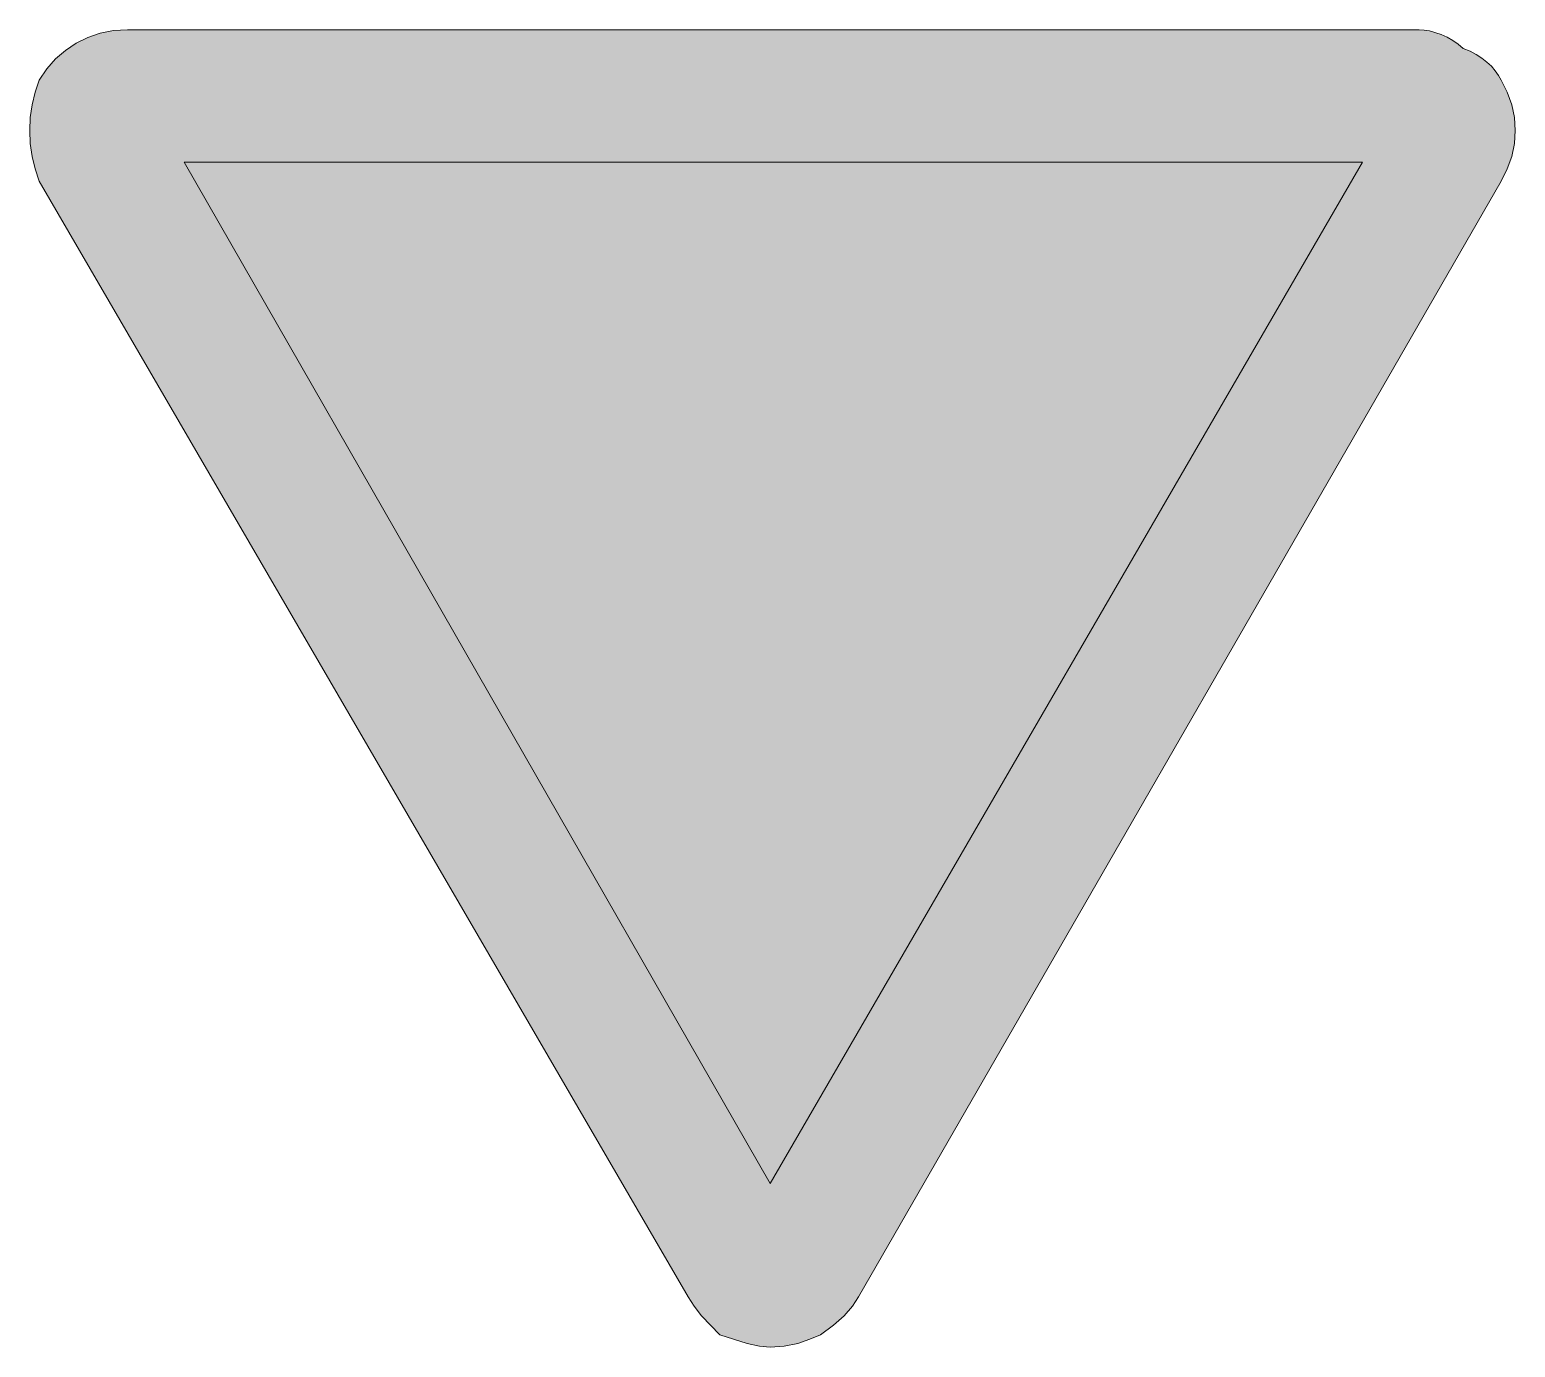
# Model space of a CAD drawing. Header units: metres. Extents: x 143 to 426, y 11 to 261.
import ezdxf

# ---------------------------------------------------------------- set-up
doc = ezdxf.new("R2010")
doc.units = ezdxf.units.M
doc.layers.add('FILL_RED_FF0000', color=7, linetype='Continuous', true_color=0xff0000)
doc.layers.add('FILL_WHITE_FFFFFF', color=7, linetype='Continuous', true_color=0xffffff)

msp = doc.modelspace()

# ---------------------------------------------------------------- hatches: boundary and pattern name
at = {"layer": 'FILL_RED_FF0000', "true_color": 0xff0000}
h = msp.add_hatch(color=7, dxfattribs=at)
h.dxf.hatch_style = 1
h.paths.add_polyline_path([(143.9, 234.86), (143.34, 237.25), (143, 239.69), (142.89, 242.16), (143, 244.63), (143.34, 247.07), (143.9, 249.46), (144.69, 251.76), (146.15, 253.9), (147.82, 255.79), (149.69, 257.43), (151.74, 258.81), (153.96, 259.9), (156.33, 260.7), (158.85, 261.19), (161.49, 261.36), (407.49, 261.36), (408.44, 261.3), (409.48, 261.13), (411.69, 260.46), (412.81, 259.95), (413.9, 259.33), (414.94, 258.6), (415.89, 257.76), (417.18, 257.26), (418.36, 256.65), (419.43, 255.97), (420.39, 255.21), (421.23, 254.4), (421.97, 253.54), (422.58, 252.66), (423.09, 251.76), (424.27, 249.46), (425.12, 247.07), (425.62, 244.63), (425.79, 242.16), (425.62, 239.69), (425.12, 237.25), (424.27, 234.86), (423.09, 232.56), (300.69, 20.16), (299.56, 18.36), (297.99, 16.56), (295.96, 14.76), (293.49, 12.96), (291.48, 12.08), (289.14, 11.31), (286.57, 10.77), (283.89, 10.56), (281.88, 10.77), (279.54, 11.31), (274.29, 12.96), (270.84, 16.56), (269.4, 18.36), (268.29, 20.16), (144.69, 232.56), (143.9, 234.86)])
at = {"layer": 'FILL_WHITE_FFFFFF', "true_color": 0xffffff}
h = msp.add_hatch(color=7, dxfattribs=at)
h.dxf.hatch_style = 1
h.paths.add_polyline_path([(283.89, 41.76), (172.29, 236.16), (396.69, 236.16), (283.89, 41.76)])

# ---------------------------------------------------------------- linework, layer by layer
at = {"layer": 'FILL_RED_FF0000', "lineweight": 0, "true_color": 0xff0000}
msp.add_lwpolyline([(143.9, 234.86), (143.34, 237.25), (143, 239.69), (142.89, 242.16), (143, 244.63), (143.34, 247.07), (143.9, 249.46), (144.69, 251.76), (146.15, 253.9), (147.82, 255.79), (149.69, 257.43), (151.74, 258.81), (153.96, 259.9), (156.33, 260.7), (158.85, 261.19), (161.49, 261.36), (407.49, 261.36), (408.44, 261.3), (409.48, 261.13), (411.69, 260.46), (412.81, 259.95), (413.9, 259.33), (414.94, 258.6), (415.89, 257.76), (417.18, 257.26), (418.36, 256.65), (419.43, 255.97), (420.39, 255.21), (421.23, 254.4), (421.97, 253.54), (422.58, 252.66), (423.09, 251.76), (424.27, 249.46), (425.12, 247.07), (425.62, 244.63), (425.79, 242.16), (425.62, 239.69), (425.12, 237.25), (424.27, 234.86), (423.09, 232.56), (300.69, 20.16), (299.56, 18.36), (297.99, 16.56), (295.96, 14.76), (293.49, 12.96), (291.48, 12.08), (289.14, 11.31), (286.57, 10.77), (283.89, 10.56), (281.88, 10.77), (279.54, 11.31), (274.29, 12.96), (270.84, 16.56), (269.4, 18.36), (268.29, 20.16), (144.69, 232.56)], close=True, dxfattribs=at)
at = {"layer": 'FILL_WHITE_FFFFFF', "lineweight": 0, "true_color": 0xff0000}
msp.add_lwpolyline([(283.89, 41.76), (172.29, 236.16), (396.69, 236.16)], close=True, dxfattribs=at)

doc.saveas('drawing.dxf')
